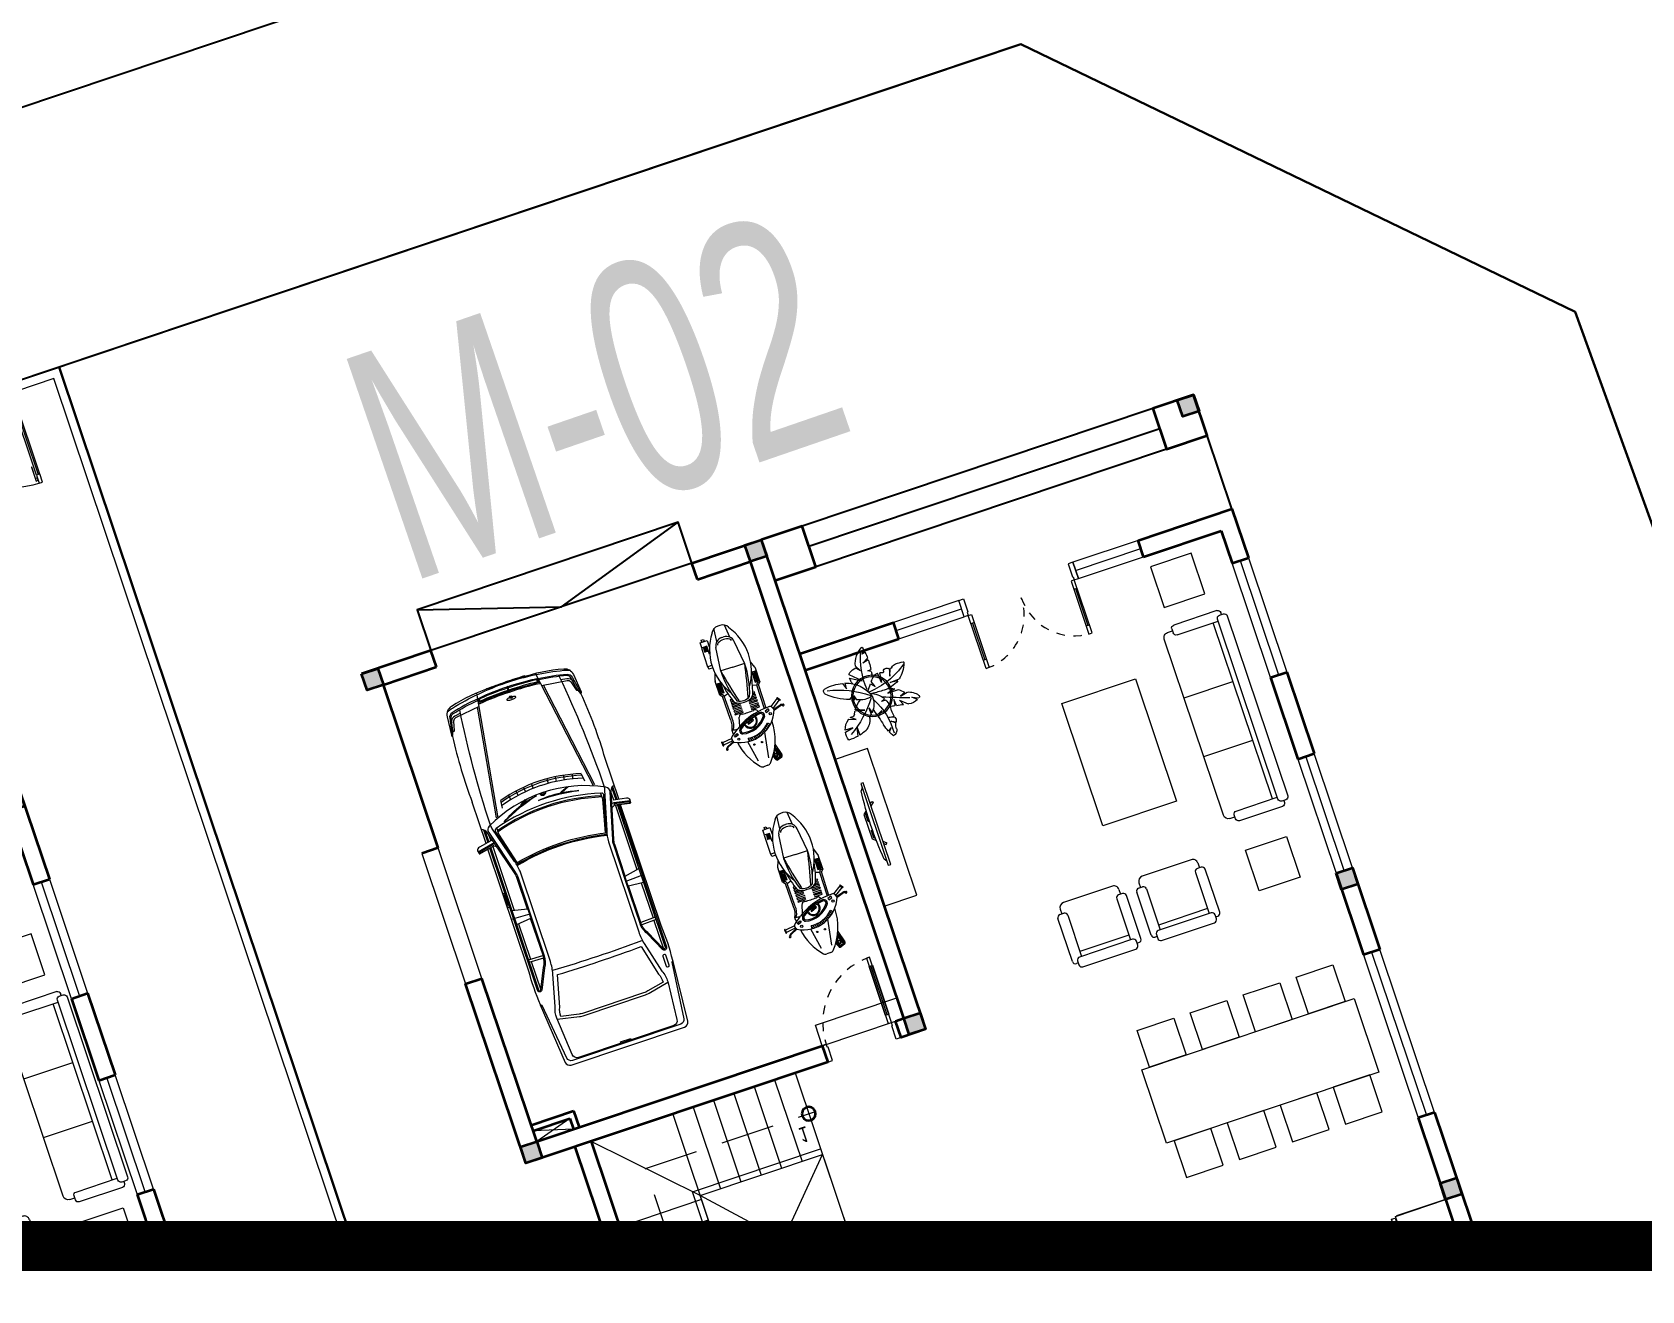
# Model space of a CAD drawing. Header units: metres. Extents: x 568006 to 1139366, y 2064802 to 4131555.
# Drawn here: x 569726.3 to 569745.01, y 2064986.29 to 2065000.91 of the extents above; entities that cross this region are included whole.
import ezdxf
from ezdxf.enums import TextEntityAlignment as Align
from ezdxf.xclip import XClip

# ---------------------------------------------------------------- set-up
doc = ezdxf.new("R2010")
doc.units = ezdxf.units.M
doc.header["$XCLIPFRAME"] = 0
for name, pattern in [('$AUDIT_BAD_LTYPE2', [0]), ('ACAD_ISO10W100', [18.5, 12, -3, 0.5, -3]), ('CENTER', [2, 1.25, -0.25, 0.25, -0.25]), ('DASHED', [0.75, 0.5, -0.25]), ('HIDDEN', [0.375, 0.25, -0.125]), ('HIDDEN2', [0.1875, 0.125, -0.0625]), ('Xref-VCMT-BT3 - tuong bao$0$HIDDEN', [0.375, 0.25, -0.125])]:
    doc.linetypes.add(name, pattern=pattern)
doc.layers.get('0').update_dxf_attribs({"linetype": 'CONTINUOUS'})
for name, color, linetype, lineweight in [('-CONCRETE', 1, 'CONTINUOUS', 35), ('-DOOR', 137, 'CONTINUOUS', 9), ('-FURNITURE', 46, 'CONTINUOUS', 9), ('-HIDE', 3, 'HIDDEN', 13), ('-KH', 143, 'CONTINUOUS', 13), ('-LINE1', 7, 'CONTINUOUS', 18), ('-TEXT', 7, 'CONTINUOUS', 15), ('-WALL', 4, 'CONTINUOUS', 35), ('A-Cay', 75, 'CONTINUOUS', 5), ('A-KY HIEU', 34, 'CONTINUOUS', 20), ('Bighome_khuat', 251, 'DASHED', 5), ('boDnv', 54, 'CONTINUOUS', 25), ('E- RANH GIOI', 1, 'CENTER', 13), ('hung-demlonha', 7, 'CONTINUOUS', 15)]:
    doc.layers.add(name, color=color, linetype=linetype, lineweight=lineweight)
for name, color, linetype in [('datOBt', 42, 'CONTINUOUS'), ('datOXh', 42, 'CONTINUOUS'), ('ghi_chu', 7, 'CONTINUOUS'), ('LogDg', 7, 'CONTINUOUS'), ('loKBT', 42, 'CONTINUOUS'), ('SOLO', 7, 'CONTINUOUS'), ('TimDg', 222, 'CONTINUOUS'), ('ViaHeS', 32, 'CONTINUOUS')]:
    doc.layers.add(name, color=color, linetype=linetype)
doc.styles.add('1', font='arial.ttf')
doc.styles.add('kieuchuDim', font='arial.ttf', dxfattribs={"width": 0.75})
doc.styles.add('QH1', font='arialbd.ttf', dxfattribs={"width": 0.8})
doc.styles.add('rms', font='romans.shx', dxfattribs={"width": 0.7, "bigfont": 'vns.shx'})
doc.linetypes.add('ADL', pattern='A,0.125,-0.15,["++",rms,S=0.5,R=0,X=0,Y=-0.2245],-1.35,1.125', length=2.75)

# ---------------------------------------------------------------- blocks, each defined once
blk = doc.blocks.new('A$C6CE07C06')
for p, q in [((1355, 1774), (989, 1774)), ((1356, 1801), (1350, 1615)), ((1387, 1801), (1382, 1615)), ((1842, 1774), (1387, 1774)), ((1857, 1615), (1840, 1801)), ((1925, 1839), (1915, 1601)), ((1980, 1615), (2018, 1801)), ((2839, 1774), (2013, 1774)), ((2811, 1945), (2844, 1766)), ((2816, 1953), (2822, 1954)), ((2828, 1949), (2860, 1769)), ((2900, 1839), (3433, 1839)), ((3068, 1815), (2905, 1815)), ((3055, 1801), (2907, 1801)), ((2996, 1774), (2912, 1774)), ((2856, 1761), (2853, 1760)), ((3245, 1511), (3341, 1500)), ((3370, 1393), (3312, 1380)), ((3391, 1290), (3332, 1281)), ((3406, 1186), (3347, 1180)), ((3414, 1081), (3355, 1079)), ((3414, 884), (3355, 886)), ((3391, 675), (3332, 685)), ((3406, 779), (3347, 785)), ((3341, 465), (3245, 454)), ((3370, 572), (3312, 585)), ((1356, 164), (1350, 350)), ((1387, 164), (1382, 351)), ((1857, 351), (1840, 164)), ((1925, 127), (1915, 364)), ((1980, 351), (2018, 164)), ((2811, 20), (2844, 199)), ((1355, 191), (989, 191)), ((1842, 191), (1387, 191)), ((2839, 191), (2013, 191)), ((2816, 12), (2822, 11)), ((2828, 16), (2860, 196)), ((2901, 127), (3422, 127)), ((3068, 150), (2905, 150)), ((3055, 164), (2907, 164)), ((2996, 191), (2912, 191))]:
    blk.add_line(p, q)
for points in [[(48, 285), (48, 1680, -0.373826), (99, 1739), (803, 1820), (820, 1839), (54, 1773, 0.383818), (0, 1713), (0, 252, 0.383818), (54, 192), (820, 126), (803, 145), (99, 226, -0.373826)], [(2557, 404), (3001, 284, 0.388671), (3036, 301, 0.143383), (3036, 1665, 0.390953), (3001, 1682), (2557, 1559, -0.106047)], [(4564, 983, 0.027521), (4546, 1368, -0.543027), (4554, 1373), (4603, 1360, -0.308444), (4617, 1345, -0.028524), (4637, 983, -0.028524), (4617, 620, -0.308444), (4603, 605), (4554, 592, -0.543027), (4546, 597, 0.027521)], [(4501, 981, 0.027754), (4500, 1005, 0.037978), (4497, 1021, 0.078467), (4490, 1036, 0.253942), (4486, 1038, 0.253942), (4481, 1036, 0.078467), (4475, 1021, 0.037978), (4472, 1005, 0.027754), (4470, 981, 0.027754), (4472, 958, 0.037978), (4475, 941, 0.078467), (4481, 927, 0.253942), (4486, 924, 0.253942), (4490, 927, 0.078467), (4497, 941, 0.037978), (4500, 958, 0.027754)], [(906, 228), (776, 228, 0.414214), (764, 215), (764, 203, 0.414214), (776, 190), (906, 190, 0.414214), (919, 203), (919, 215, 0.414214)]]:
    blk.add_lwpolyline(points, format="xyb", close=True)
for points in [[(817, 1835, -0.039974), (1255, 1839), (2827, 1839)], [(2832, 150), (1846, 150), (999, 150, -0.758852), (984, 205), (1232, 321, -0.14996), (1372, 364), (1915, 364), (2389, 364, -0.077307), (2455, 354), (3016, 199, 0.360394), (3088, 230, 0.242572), (3089, 1735, 0.360655), (3017, 1766), (2455, 1611, -0.077307), (2389, 1601), (1915, 1601), (1372, 1601, -0.137614), (1232, 1645), (984, 1761, -0.758852), (999, 1815), (1846, 1815), (2832, 1815)], [(2834, 1801), (999, 1801, 0.768317), (992, 1772), (1240, 1655, 0.14228), (1371, 1613), (1857, 1615), (1865, 1608), (1971, 1608), (1980, 1615), (2389, 1615, 0.077278), (2451, 1624), (3023, 1782, 0.231129), (3080, 1839)], [(2912, 1774), (2884, 1931, 0.322829), (2849, 1965), (2812, 1959, 0.422531), (2806, 1952), (2842, 1758), (2825, 1723)], [(4578, 1777, -0.06824), (4603, 1702, -0.051611), (4688, 983), (4688, 1178, 0.069896), (4626, 1707, 0.32103), (4523, 1797), (4292, 1820, 0.311578), (4273, 1810, 0.311578)], [(4609, 1370, 0.043765), (4549, 1724, 0.303464), (4496, 1773), (4373, 1795, 0.018633), (4273, 1810, 0.083909), (4370, 1778), (4493, 1756, -0.304556), (4533, 1720, -0.038587), (4593, 1374)], [(4517, 1385), (4476, 1703, 0.304567), (4446, 1739), (4333, 1770, -0.23887), (4324, 1778), (4320, 1790)], [(4553, 340, -0.027873), (3110, 247, -0.059366), (3058, 256), (2582, 386, 0.079464), (2446, 413), (1281, 413, 0.06068), (1127, 394), (736, 296, -0.120949), (592, 270), (116, 311, -0.39497), (59, 371), (59, 1600, -0.404135), (117, 1660), (602, 1699, -0.112937), (736, 1673), (1127, 1571, 0.06068), (1281, 1553), (2446, 1553, 0.070217), (2582, 1578), (3058, 1711, -0.044809), (3109, 1718, -0.02806), (4553, 1625)], [(585, 1698), (531, 1430, 0.050349), (524, 1369), (524, 593, 0.051729), (531, 530), (585, 271)], [(713, 346, -0.11132), (605, 325), (561, 536, -0.051729), (555, 593), (555, 1369, -0.050349), (560, 1424), (605, 1644, -0.111864), (714, 1623), (1102, 1522, 0.016174), (1102, 443), (713, 347)], [(4512, 1628), (4500, 1706, 0.304567), (4453, 1762), (4438, 1766)], [(1170, 1557, 0.017383), (1170, 408, -9.34877)], [(2526, 1563, -0.107872), (2527, 402, 0.970081)], [(2537, 1565, -0.107895), (2538, 400, -0.109161)], [(3212, 1273, -0.045041), (3259, 1070, 0.050749), (3081, 1543, -0.062222), (3208, 1285), (3219, 1281), (3256, 1209)], [(3104, 1495, -0.052375), (3205, 1275), (3214, 1272), (3259, 1184)], [(4578, 988, 0.025968), (4561, 1353, -0.502127), (4565, 1357), (4613, 1347)], [(4689, 1226), (4695, 1226, -0.001921), (4700, 983)], [(3197, 762, -0.045041), (3153, 558, 0.050749), (3195, 1062, -0.062222), (3198, 775), (3207, 766), (3242, 679)], [(3239, 660), (3198, 760), (3191, 767, 0.052375), (3195, 1009)], [(4578, 188, 0.06824), (4603, 263, 0.051611), (4688, 983), (4688, 788, -0.069896), (4626, 258, -0.32103), (4523, 168), (4292, 145, -0.311578), (4273, 155, -0.311578)], [(4613, 618), (4565, 608, -0.502127), (4561, 612, 0.02601), (4578, 977, 0.026384)], [(4689, 739), (4695, 739, 0.001921), (4700, 983)], [(4611, 595, -0.046101), (4549, 241, -0.303464), (4496, 192), (4373, 171, -0.018633), (4273, 155, -0.083909), (4370, 187), (4493, 209, 0.304556), (4533, 245, 0.038587), (4593, 591)], [(4517, 580), (4476, 262, -0.304567), (4446, 227), (4333, 195, 0.23887), (4324, 187), (4320, 175)], [(2834, 164), (999, 164, -0.768317), (992, 193), (1240, 310, -0.149181), (1371, 351), (1857, 351), (1865, 357), (1971, 357), (1980, 351), (2389, 351, -0.077278), (2451, 341), (3023, 184, -0.228236), (3080, 127)], [(2912, 191), (2884, 34, -0.322829), (2849, 0), (2812, 6, -0.422531), (2806, 14), (2842, 207), (2825, 242)], [(4512, 337), (4500, 259, -0.304567), (4453, 203), (4438, 199)], [(817, 130, 0.041495), (1267, 127), (2827, 127)]]:
    blk.add_lwpolyline(points, format="xyb")
for points in [[(2072, 1839), (2072, 1815), (2251, 1815), (2251, 1839)], [(2092, 1839), (2092, 1830), (2233, 1830), (2233, 1839)], [(2835, 1963), (2874, 1764), (2872, 1737)], [(2558, 1553), (2959, 1653), (3041, 1653)], [(3153, 1597), (4682, 1360)], [(3157, 1617), (4514, 1407)], [(49, 1051), (76, 1051), (76, 920), (49, 920)], [(3153, 368), (4682, 605)], [(2558, 412), (2959, 313), (3041, 313)], [(3157, 348), (4514, 558)], [(2835, 2), (2874, 201), (2872, 228)], [(2072, 127), (2072, 150), (2251, 150), (2251, 127)], [(2092, 127), (2092, 135), (2233, 135), (2233, 127)]]:
    blk.add_lwpolyline(points)
blk.add_lwpolyline([(4637, 988), (4570, 988), (4570, 977), (4637, 977)], close=True)
blk.add_circle((4502, 982), 17.5)
for centre, radius, start, end in [((2818, 1947), 6.67, 102.2823, 190.4042), ((2821, 1948), 6.67, 10.3268, 82.609), ((3648, -4086), 5929, 83.9529, 92.0822), ((2851, 1767), 6.67, 190.4042, 285.2365), ((2854, 1768), 6.67, 285.2365, 10.3268), ((714, 984), 2372, 343.5716, 16.3779), ((714, 983), 2387, 343.6793, 16.2892), ((1629, 983), 1731, 359.9757, 17.6213), ((1607, 983), 1789, 359.9764, 16.8703), ((1629, 983), 1789, 359.9764, 16.7982), ((1059, 1015), 3532, 359.565, 5.5133), ((1059, 1015), 3560, 359.5684, 5.381), ((4612, 1343), 4.58, 6.5805, 75.1489), ((3280, 983), 40.8, 103.7631, 256.1858), ((3280, 983), 25.6, 111.5508, 248.398), ((1629, 982), 1731, 342.3787, 0.0243), ((1607, 982), 1789, 343.1297, 0.0236), ((1629, 982), 1789, 343.2018, 0.0236), ((1059, 950), 3532, 354.4867, 0.4446), ((1059, 950), 3560, 354.619, 0.4411), ((4612, 622), 4.58, 284.8511, 353.4195), ((2851, 198), 6.67, 74.7635, 169.5958), ((2854, 197), 6.67, 349.6732, 74.7635), ((2818, 19), 6.67, 169.5958, 257.7177), ((2821, 17), 6.67, 277.391, 349.6732), ((3653, 6050), 5928, 267.7698, 276.0029)]:
    blk.add_arc(centre, radius, start, end)
blk = doc.blocks.new('*U185')
for p, q in [((-1310, 550), (-1350, 550)), ((-1330, 100), (-1330, 550)), ((-90, 550), (-50, 550)), ((-70, 100), (-70, 550)), ((-1310, 100), (-1350, 100)), ((-90, 100), (-50, 100))]:
    blk.add_line(p, q)
for points in [[(-1350, 0), (-1310, 0), (-1310, 650), (-1350, 650)], [(-50, 0), (-90, 0), (-90, 650), (-50, 650)], [(-1400, -200), (-1340, -200), (-1340, -40), (-1350, -40), (-1350, 0), (-1400, 0)], [(0, -200), (-60, -200), (-60, -40), (-50, -40), (-50, 0), (0, 0)]]:
    blk.add_lwpolyline(points, close=True)
at = {"linetype": 'HIDDEN', "ltscale": 0.1}
for centre, start, end in [((-1350, 0), 0, 90), ((-50, 0), 90, 180)]:
    blk.add_arc(centre, 650, start, end, dxfattribs=at)
blk = doc.blocks.new('A$Cf08be9d0')
at = {"layer": '-FURNITURE'}
for p, q in [((2280, 780), (120, 780)), ((840, 780), (840, 180)), ((1560, 780), (1560, 180)), ((0, 96), (0, 624)), ((36, 660), (84, 660)), ((60, 720), (60, 660)), ((120, 624), (120, 120)), ((2280, 624), (2280, 120)), ((2364, 660), (2316, 660)), ((2340, 720), (2340, 660)), ((2400, 96), (2400, 624)), ((60, 60), (36, 60)), ((60, 84), (60, 36)), ((2304, 120), (96, 120)), ((96, 0), (2304, 0)), ((2280, 180), (120, 180)), ((2340, 36), (2340, 84)), ((2340, 60), (2364, 60))]:
    blk.add_line(p, q, dxfattribs=at)
for centre, radius, start, end in [((120, 720), 60, 90, 180), ((2280, 720), 60, 0, 90), ((36, 624), 36, 90, 180), ((84, 624), 36, 0, 90), ((2316, 624), 36, 90, 180), ((2364, 624), 36, 0, 90), ((36, 96), 36, 180, 270), ((96, 84), 36, 90, 180), ((96, 36), 36, 180, 270), ((2304, 84), 36, 0, 90), ((2304, 36), 36, 270, 0), ((2364, 96), 36, 270, 0)]:
    blk.add_arc(centre, radius, start, end, dxfattribs=at)
blk = doc.blocks.new('A$Ce56c61a3')
at = {"layer": '-FURNITURE'}
for p, q in [((84, 780), (36, 780)), ((60, 780), (60, 804)), ((96, 840), (624, 840)), ((660, 804), (660, 756)), ((720, 780), (660, 780)), ((0, 744), (0, 96)), ((120, 96), (120, 744)), ((624, 720), (120, 720)), ((180, 120), (180, 720)), ((780, 120), (780, 720)), ((36, 60), (84, 60)), ((60, 60), (60, 36)), ((96, 0), (624, 0)), ((624, 120), (120, 120)), ((660, 36), (660, 84)), ((720, 60), (660, 60))]:
    blk.add_line(p, q, dxfattribs=at)
for centre, radius, start, end in [((36, 744), 36, 90, 180), ((96, 804), 36, 90, 180), ((84, 744), 36, 0, 90), ((624, 804), 36, 0, 90), ((624, 756), 36, 270, 0), ((720, 720), 60, 0, 90), ((36, 96), 36, 180, 270), ((96, 36), 36, 180, 270), ((84, 96), 36, 270, 0), ((624, 84), 36, 0, 90), ((624, 36), 36, 270, 0), ((720, 120), 60, 270, 0)]:
    blk.add_arc(centre, radius, start, end, dxfattribs=at)
blk = doc.blocks.new('A$C55AD6C8F')
at = {"ltscale": 3}
for p, q in [((-670, 624), (-670, 1000)), ((-670, 1000), (-624, 1000)), ((-624, 1000), (-624, 624)), ((0, 1000), (-615, 1000)), ((-615, 1000), (-615, 0)), ((0, 0), (0, 1000)), ((-624, 624), (-670, 624)), ((-670, 613), (-670, 18)), ((-624, 613), (-670, 613)), ((-624, 18), (-624, 613)), ((-670, 18), (-624, 18)), ((-615, 0), (0, 0))]:
    blk.add_line(p, q, dxfattribs=at)
at = {"ltscale": 3, "elevation": 0}
for points in [[(-670, 688), (-670, 657), (-710, 657), (-710, 788), (-691, 788), (-691, 688)], [(-670, 549), (-670, 580), (-710, 580), (-710, 449), (-691, 449), (-691, 549)]]:
    blk.add_lwpolyline(points, close=True, dxfattribs=at)
blk = doc.blocks.new('XR.MB.LM123$0$tvi 1')
blk.add_lwpolyline([(29, 0), (29, -1000), (0, -1000), (0, 0)], close=True)
for points in [[(29, -50), (52, -81)], [(-24, -236), (-39, -252)], [(0, -285), (-39, -252)], [(0, -256), (-24, -236)], [(70, -315), (111, -350), (111, -650), (70, -685)], [(89, -446), (89, -360), (71, -345)], [(89, -554), (89, -640), (71, -655)], [(89, -446), (73, -446)], [(89, -554), (73, -554)], [(0, -715), (-39, -748)], [(-24, -764), (-39, -748)], [(0, -744), (-24, -764)], [(29, -950), (52, -919)]]:
    blk.add_lwpolyline(points)
blk.add_arc((-4025, -500), 4099, 354.1311, 5.8689)
blk = doc.blocks.new('*U289')
at = {"color": 251}
blk.add_line((-70, 100), (-70, 700), dxfattribs=at)
for points in [[(-50, 0), (-50, 800), (-90, 800), (-90, 0)], [(-50, 100), (-90, 100), (-90, 700), (-50, 700)], [(-900, -200), (-840, -200), (-840, -40), (-850, -40), (-850, 0), (-900, 0)], [(0, -200), (-60, -200), (-60, -40), (-50, -40), (-50, 0), (0, 0)]]:
    blk.add_lwpolyline(points, close=True)
at = {"layer": 'Bighome_khuat', "linetype": 'Xref-VCMT-BT3 - tuong bao$0$HIDDEN'}
blk.add_arc((-50, 0), 800, 90, 180, dxfattribs=at)
blk = doc.blocks.new('A$C5C575821')
at = {"layer": '-CONCRETE'}
h = blk.add_hatch(color=256, dxfattribs=at)
h.dxf.hatch_style = 1
h.paths.add_polyline_path([(0, 200), (0, 0), (200, 0), (200, 200)])
blk.add_lwpolyline([(0, 0), (200, 0), (200, 200), (0, 200)], close=True, dxfattribs=at)
blk = doc.blocks.new('LUOI M2')
at = {"layer": '-WALL'}
for p in [(-200, 13100), (4500, 13100), (9800, 13100), (-200, 9400), (4500, 9400), (9800, 9400), (-200, 5600), (4500, 5600), (9800, 5600), (-200, -200), (4500, -200), (9800, -200)]:
    blk.add_blockref('A$C5C575821', p, dxfattribs=at)
blk = doc.blocks.new('A$C8aa8c7e6')
at = {"layer": '-FURNITURE'}
for points in [[(542, 1350), (92, 1350), (92, 1800), (542, 1800), (542, 1350)], [(1192, 1350), (742, 1350), (742, 1800), (1192, 1800), (1192, 1350)], [(1842, 1350), (1392, 1350), (1392, 1800), (1842, 1800), (1842, 1350)], [(2492, 1350), (2042, 1350), (2042, 1800), (2492, 1800), (2492, 1350)], [(2600, 1350), (0, 1350), (0, 450), (2600, 450), (2600, 1350)], [(542, 450), (92, 450), (92, 0), (542, 0), (542, 450)], [(1192, 450), (742, 450), (742, 0), (1192, 0), (1192, 450)], [(1842, 450), (1392, 450), (1392, 0), (1842, 0), (1842, 450)], [(2492, 450), (2042, 450), (2042, 0), (2492, 0), (2492, 450)]]:
    blk.add_lwpolyline(points, dxfattribs=at)
blk = doc.blocks.new('mb-cay16')
for p, q in [((131, 565), (69, 607)), ((79, 629), (131, 565)), ((-612, 395), (-475, 368)), ((-475, 368), (-605, 366)), ((-433, 528), (-402, 389)), ((-402, 389), (-403, 519)), ((76, 249), (-23, 300)), ((-12, 331), (76, 249)), ((247, 422), (149, 395)), ((149, 395), (242, 402)), ((231, 524), (166, 464)), ((166, 464), (244, 504)), ((409, 179), (522, 284)), ((448, 268), (409, 179)), ((-490, 209), (-374, 255)), ((-374, 255), (-461, 192)), ((-346, 111), (-191, 154)), ((-191, 154), (-338, 93)), ((-113, 139), (-112, 254)), ((-113, 139), (-91, 231)), ((195, 106), (117, 106)), ((117, 106), (180, 78)), ((260, 6), (450, 8)), ((395, -26), (260, 6)), ((323, 141), (303, 240)), ((334, 245), (323, 141)), ((532, 87), (448, 120)), ((448, 120), (574, 92)), ((693, 264), (615, 197)), ((615, 197), (723, 244)), ((-312, -137), (-374, -96)), ((-312, -77), (-291, -67)), ((-312, -142), (-312, -77)), ((-291, -67), (-286, -129)), ((-286, -129), (-267, -55)), ((36, -233), (100, -165)), ((100, -165), (61, -263)), ((218, -196), (205, -361)), ((237, -357), (218, -196)), ((485, -134), (354, -151)), ((354, -151), (513, -157)), ((410, -375), (385, -251)), ((385, -251), (430, -368)), ((-400, -385), (-364, -279)), ((-364, -279), (-356, -378)), ((-262, -431), (-77, -321)), ((-77, -321), (-253, -484)), ((-111, -563), (-53, -498)), ((-53, -498), (-105, -588)), ((115, -424), (62, -449)), ((62, -449), (119, -456)), ((128, -621), (24, -595)), ((24, -595), (128, -650)), ((120, -758), (65, -741)), ((65, -741), (116, -789))]:
    blk.add_line(p, q)
for centre, radius, start, end in [((-329, 448), 288, 161.2206, 190.4639), ((-592, -284), 825, 78.825, 90.6697), ((-979, 594), 1130, 330.6725, 3.641), ((672, 341), 659, 156.2013, 167.6168), ((672, 341), 659, 146.019, 154.0763), ((103, 601), 111, 7.5431, 78.0474), ((371, 601), 160, 174.7063, 208.789), ((-329, 448), 288, 196.4071, 234.1871), ((-1567, -1154), 1923, 36.7035, 57.4695), ((-592, -284), 825, 67.6949, 76.7945), ((-446, 225), 304, 15.845, 56.6107), ((-65, 333), 91.7, 195.845, 230.5606), ((1597, -159), 1682, 164.075, 168.4284), ((1597, -159), 1682, 162.73, 163.0792), ((-1650, 851), 1718, 342.73, 347.6168), ((-120, 252), 347, 335.1428, 8.1671), ((932, 225), 712, 165.6239, 173.8497), ((129, 455), 123, 344.0084, 22.936), ((932, 225), 712, 164.0084, 164.1101), ((-317, 3808), 3622, 280.3581, 282.1977), ((-317, 3808), 3622, 283.398, 283.5483), ((583, 70), 223, 60.4468, 103.5483), ((-428, 307), 116, 233.2325, 237.5887), ((-428, 307), 116, 255.929, 267.091), ((-423, 137), 55.6, 24.2055, 101.4054), ((21, 337), 432, 204.2055, 211.5513), ((21, 337), 432, 213.4357, 237.8387), ((-339, 0), 339, 47.9514, 50.5606), ((-339, 0), 339, 354.6008, 42.9255), ((-120, 252), 347, 286.6838, 329.891), ((2154, -4834), 5268, 107.3413, 112.3058), ((-317, 3808), 3622, 278.6352, 279.8665), ((222, 322), 389, 305.9962, 321.846), ((501, 377), 294, 284.4707, 323.1477), ((710, 220), 32.6, 323.1477, 55.438), ((-116, -923), 867, 107.2231, 135.0207), ((-1002, 1224), 1607, 281.5143, 307.8151), ((-514, 139), 540, 287.0409, 341.5638), ((-107, -353), 338, 71.7274, 118.1939), ((1131, -297), 1182, 173.2497, 205.5927), ((808, 380), 986, 210.5659, 218.4214), ((-127, -1432), 1327, 53.4555, 85.594), ((376, -5410), 5352, 91.6804, 93.9771), ((808, 380), 986, 220.6948, 225.7556), ((233, -520), 459, 57.0713, 91.6804), ((222, 322), 389, 277.7731, 296.4251), ((233, -520), 459, 17.5149, 52.2403), ((-695, -345), 48.9, 135.0207, 258.407), ((-570, 293), 699, 259.5557, 284.077), ((-28, -420), 234, 157.0771, 182.7473), ((-197, -468), 57.9, 196.0589, 237.7317), ((-28, -420), 234, 195.99, 196.0589), ((-51, -236), 332, 237.7317, 259.8031), ((205, -352), 101, 159.0815, 190.5201), ((-1182, -610), 1311, 8.17, 10.5201), ((-1182, -610), 1311, 1.7556, 6.7346), ((205, -239), 122, 225.7556, 269.9757), ((205, -239), 122, 285.2069, 289.7369), ((544, -1184), 882, 107.1013, 109.7369), ((290, -359), 18.4, 357.8128, 107.1013), ((341, -361), 32.2, 177.8128, 248.0461), ((357, -321), 74.9, 248.0461, 310.8614), ((432, -409), 40.5, 122.9882, 130.8614), ((432, -409), 40.5, 45.3238, 92.9093), ((541, -299), 114, 225.3238, 268.3174), ((560, 349), 762, 268.3174, 278.1257), ((666, -393), 12.2, 278.1257, 73.0687), ((272, -512), 385, 191.4146, 242.8877), ((-875, -604), 1004, 345.5239, 349.5865), ((-875, -604), 1004, 351.2018, 357.3602), ((-875, -604), 1004, 358.99, 1.9297)]:
    blk.add_arc(centre, radius, start, end)
blk = doc.blocks.new('A$C1D9F77BD')
h = blk.add_hatch()
h.set_pattern_fill('ANSI31', color=256, scale=100, angle=405, style=0)
h.set_pattern_definition([(90, (2076.775, -139234.453), (-12.5, 1e-15), [])])
h.paths.add_polyline_path([(-219, -260), (-219, -302), (-97, -302), (-97, -260)])
h.paths.add_polyline_path([(-97, 123), (-97, 166), (-219, 166), (-219, 123)])
h = blk.add_hatch()
h.set_pattern_fill('ANSI31', color=256, scale=170, angle=335, style=0)
h.set_pattern_definition([(20, (-186.436, -139188.296), (-7.267928, 19.9684682), [])])
h.paths.add_polyline_path([(494, -160), (533, -162, 0.210627), (424, 135), (397, 109, -0.250766)])
h = blk.add_hatch()
h.set_pattern_fill('BOX', color=256, scale=60, angle=290, style=0)
h.set_pattern_definition([(20, (2080.745, -138865.224), (-20.521209, 56.381557), []), (20, (2085.875, -138879.32), (-20.521209, 56.381557), []), (290, (2080.745, -138865.224), (56.381557, 20.521209), [-15, 15]), (290, (2094.84, -138860.093), (56.381557, 20.521209), [-15, 15]), (290, (2108.936, -138854.963), (56.381557, 20.521209), [15, -15]), (290, (2123.03, -138849.83), (56.381557, 20.521209), [15, -15]), (20, (2091.006, -138893.414), (-20.521209, 56.381557), [15, -15]), (20, (2096.136, -138907.51), (-20.521209, 56.381557), [15, -15])])
h.paths.add_polyline_path([(830, 67, 0.414214), (842, 93), (833, 116), (825, 139, 0.414214), (799, 151), (658, 113, -0.052547), (783, 45)])
for p, q in [((157, 313), (186, 333)), ((163, 305), (192, 325)), ((231, 209), (165, 307)), ((257, 224), (190, 323)), ((243, 329), (247, 350)), ((275, 231), (243, 220)), ((268, 231), (244, 315)), ((253, 329), (255, 338)), ((278, 234), (254, 315)), ((-687, 10), (-840, -5)), ((-346, 78), (-624, 44)), ((-346, -68), (-344, 78)), ((-263, 176), (-340, 149)), ((-87, 178), (-253, 178)), ((-87, 178), (-59, 152)), ((-87, 162), (-87, 178)), ((-59, 132), (-72, 83)), ((228, 148), (-59, 152)), ((230, 128), (-59, 132)), ((226, 181), (233, 80)), ((237, 47), (228, 44)), ((279, 102), (286, 105)), ((289, -4), (286, 5)), ((286, 2), (289, -7)), ((397, 109), (424, 135)), ((786, -5), (488, 47)), ((658, 113), (799, 151)), ((783, 45), (830, 67)), ((825, 139), (842, 93)), ((833, 116), (842, 92)), ((-854, -55), (-854, -81)), ((-687, -147), (-840, -132)), ((-712, -55), (-712, -68)), ((-712, -81), (-712, -68)), ((-346, -214), (-624, -180)), ((-346, -68), (-348, -214)), ((330, -208), (228, -181)), ((339, -142), (342, -151)), ((494, -160), (533, -162)), ((786, -132), (532, -176)), ((866, -43), (866, -93)), ((-263, -312), (-340, -285)), ((-87, -314), (-253, -314)), ((-67, -299), (-87, -314)), ((-87, -299), (-87, -314)), ((-59, -269), (-72, -219)), ((214, -264), (-59, -269)), ((222, -284), (-59, -289)), ((347, -293), (349, -309)), ((413, -325), (352, -241)), ((401, -228), (409, -226)), ((436, -343), (449, -460)), ((484, -331), (452, -343)), ((465, -337), (479, -457)), ((474, -335), (510, -415)), ((484, -331), (518, -409)), ((447, -460), (481, -456)), ((448, -470), (482, -466)), ((518, -426), (535, -440)), ((526, -420), (533, -426))]:
    blk.add_line(p, q)
for points in [[(-219, 166), (-219, 123), (-97, 123), (-97, 166)], [(243, 167), (258, 126), (277, 133), (262, 174)], [(301, -38), (327, -108), (340, -103), (314, -33)], [(-736, -288), (-736, -314), (-760, -314), (-760, -288)], [(-662, -284), (-662, -291), (-615, -291), (-615, -284)], [(-662, -298), (-662, -305), (-615, -305), (-615, -298)], [(-662, -312), (-662, -320), (-615, -320), (-615, -312)], [(-219, -302), (-219, -260), (-97, -260), (-97, -302)], [(417, -303), (402, -263), (421, -256), (436, -296)]]:
    blk.add_lwpolyline(points, close=True)
at = {"linetype": 'HIDDEN2', "ltscale": 200}
for points in [[(21, 54), (21, 80), (6, 80), (6, 59)], [(53, 36), (53, 80), (38, 80), (38, 48)], [(70, -143), (70, -217), (85, -217), (85, 80), (70, 80), (70, 7)], [(38, -184), (38, -217), (53, -217), (53, -172)], [(6, -196), (6, -217), (21, -217), (21, -190)]]:
    blk.add_lwpolyline(points, dxfattribs=at)
for points in [[(103, 80), (103, -217), (118, -217), (118, 80)], [(141, 80), (141, -217), (157, -217), (157, 80)], [(175, 80), (175, -217), (190, -217), (190, 80)]]:
    blk.add_lwpolyline(points, close=True, dxfattribs=at)
for points in [[(-673, -338), (-736, -338), (-736, -252), (-655, -252)], [(-575, -277), (-673, -277), (-673, -343), (-443, -343), (-443, -290)], [(-410, -288), (-410, -338), (-443, -338)]]:
    blk.add_lwpolyline(points)
for centre, radius in [((306, 173), 12.8), ((588, -21), 7.7), ((588, -116), 7.7), ((470, -267), 12.8)]:
    blk.add_circle(centre, radius)
for centre, radius, start, end in [((160, 309), 5, 124.1044, 304.1044), ((189, 329), 5, 304.1044, 124.1044), ((254, 191), 30, 110.3225, 200.3225), ((273, 323), 30, 169.0525, 196.2532), ((257, 348), 10, 259.1414, 172.2448), ((283, 324), 30, 169.0525, 196.2532), ((141, -138), 393, 330.5976, 70.0474), ((-754, -55), 100, 117.4832, 180), ((-427, -480), 634, 55.5021, 126.0244), ((-612, -55), 100, 96.9386, 180), ((-544, -68), 141, 150.1191, 209.8708), ((-640, -13), 30, 97.8829, 150.1191), ((-344, -1040), 1118, 69.8271, 90.0821), ((-1499, -5836), 6026, 75.1425, 78.9494), ((-253, 148), 30, 90, 109.5456), ((-369, -1036), 1157, 69.0112, 80.8998), ((-57, 162), 30, 180, 265.1424), ((-92, -68), 154, 329.829, 30.171), ((-4, -12), 50, 0, 25.0581), ((-71, -55), 153, 355.1878, 40.6702), ((235, 15), 30, 104.7219, 204.7762), ((-4326, -68), 4535, 359.103, 0.897), ((216, 158), 30, 265.1424, 274.0002), ((916, 150), 686, 185.8827, 214.7623), ((303, 58), 50, 110.3225, 185.9041), ((808, 110), 557, 185.9041, 214.741), ((303, 58), 35, 110.3225, 185.9041), ((808, 110), 542, 185.9041, 214.741), ((296, 55), 50, 71.5538, 110.3225), ((296, 55), 35, 71.5538, 110.3225), ((314, -74), 81.8, 290.3225, 110.3225), ((148, -134), 273, 345.336, 55.3091), ((148, -134), 288, 345.336, 55.3091), ((399, -513), 678, 48.0397, 90.6167), ((194, -117), 303, 351.845, 48.155), ((806, 132), 20, 20, 110), ((823, 86), 20, 290, 20), ((-754, -81), 100, 180, 242.5168), ((-427, 343), 634, 233.9756, 304.5871), ((-612, -81), 100, 180, 263.0614), ((-640, -124), 30, 209.8708, 262.182), ((-1307, 4922), 5225, 280.57, 285.0028), ((-349, 930), 1145, 270.1592, 289.9315), ((-369, 899), 1157, 279.1002, 290.9888), ((-4, -125), 50, 334.9419, 0), ((-71, -81), 153, 319.3298, 4.8122), ((235, -152), 30, 155.2238, 255.2781), ((314, -74), 71.8, 290.3225, 110.3225), ((399, 376), 678, 278.7378, 311.9603), ((816, -43), 50, 0, 43.6257), ((816, -93), 50, 316.9817, 0), ((-253, -284), 30, 250.4544, 270), ((-57, -299), 30, 94.8576, 180), ((-57, -299), 10, 94.8576, 180), ((216, -294), 30, 85.9998, 94.8576), ((246, -452), 189, 57.9343, 98.2692), ((242, -515), 232, 62.5839, 94.9315), ((63, -206), 297, 342.9493, 351.9218), ((613, -5068), 4766, 92.5649, 93.1782), ((391, -179), 50, 214.741, 290.3225), ((391, -179), 35, 214.741, 290.3225), ((382, -185), 35, 290.3225, 329.0913), ((384, -182), 50, 290.3225, 329.0913), ((441, -315), 30, 200.3225, 290.3225), ((447, -465), 5, 96.5406, 276.5406), ((482, -461), 5, 276.5406, 96.5406), ((537, -403), 30, 203.7468, 230.9475), ((545, -397), 30, 203.7468, 230.9475), ((541, -432), 10, 227.7552, 140.8586)]:
    blk.add_arc(centre, radius, start, end)
blk = doc.blocks.new('A$C262303A0')
at = {"layer": '-DOOR'}
for points in [[(39.133, 36.443), (39.333, 36.443), (39.333, 34.443), (39.133, 34.443)], [(39.333, 32.043), (39.133, 32.043), (39.133, 33.443), (39.333, 33.443)], [(29.333, 29.843), (29.133, 29.843), (29.133, 31.443), (29.333, 31.443)], [(39.333, 31.043), (39.133, 31.043), (39.133, 29.643), (39.333, 29.643)], [(35.983, 29.043), (35.183, 29.043), (35.183, 29.243), (35.983, 29.243)], [(37.383, 29.243), (38.183, 29.243), (38.183, 29.043), (37.383, 29.043)]]:
    blk.add_lwpolyline(points, close=True, dxfattribs=at)
for points in [[(39.233, 34.443), (39.233, 36.443)], [(32.833, 33.443), (33.733, 33.443)], [(32.833, 33.443), (32.833, 33.193), (33.833, 33.193)], [(39.233, 33.443), (39.233, 32.043)], [(39.233, 29.643), (39.233, 31.043)], [(35.183, 29.143), (35.983, 29.143)], [(37.383, 29.143), (38.183, 29.143)]]:
    blk.add_lwpolyline(points, dxfattribs=at)
at = {"layer": '-FURNITURE'}
for points in [[(39.133, 37.443), (38.533, 37.443)], [(29.783, 33.313), (29.333, 33.443)], [(29.783, 33.443), (29.333, 33.313)]]:
    blk.add_lwpolyline(points, dxfattribs=at)
for points in [[(38.721, 32.854), (38.721, 33.354), (38.221, 33.354), (38.221, 32.854)], [(34.433, 30.336), (34.033, 30.336), (34.033, 32.136), (34.433, 32.136)], [(37.64, 30.558), (37.64, 32.058), (36.74, 32.058), (36.74, 30.558)], [(38.721, 29.879), (38.721, 29.379), (38.221, 29.379), (38.221, 29.879)]]:
    blk.add_lwpolyline(points, close=True, dxfattribs=at)
at = {"layer": '-HIDE', "ltscale": 10}
for points in [[(32.433, 36.243), (30.933, 34.643)], [(30.933, 36.243), (32.433, 34.643)]]:
    blk.add_lwpolyline(points, dxfattribs=at)
at = {"layer": '-KH', "linetype": 'HIDDEN2', "ltscale": 5}
blk.add_lwpolyline([(30.433, 35.693), (30.433, 34.143), (32.514, 34.143)], dxfattribs=at)
at = {"layer": '-LINE1'}
for p, q in [((30.933, 33.643), (30.933, 36.243)), ((30.933, 36.243), (30.933, 34.643)), ((32.433, 33.643), (32.433, 36.243)), ((32.433, 34.643), (32.433, 36.243)), ((30.863, 35.746), (30.863, 34.573)), ((30.933, 34.643), (32.433, 34.643)), ((31.183, 33.643), (31.183, 34.643)), ((31.433, 33.643), (31.433, 34.643)), ((31.683, 33.643), (31.683, 34.643)), ((31.933, 33.643), (31.933, 34.643)), ((32.183, 33.643), (32.183, 34.643)), ((30.863, 34.573), (32.433, 34.573))]:
    blk.add_line(p, q, dxfattribs=at)
for points in [[(30.933, 35.193), (29.933, 35.193)], [(30.933, 34.943), (29.933, 34.943)], [(30.933, 34.693), (29.933, 34.693)], [(30.933, 34.643), (29.933, 33.643)]]:
    blk.add_lwpolyline(points, dxfattribs=at)
at = {"layer": '-WALL'}
for p, q in [((39.333, 36.443), (39.333, 41.143)), ((39.133, 36.443), (39.133, 40.943)), ((29.733, 33.643), (29.733, 37.243)), ((39.333, 36.443), (39.133, 36.443)), ((29.933, 33.643), (29.933, 36.243)), ((39.133, 33.443), (39.133, 34.443)), ((39.333, 34.443), (39.133, 34.443)), ((39.333, 33.443), (39.333, 34.443)), ((32.833, 33.443), (32.833, 33.643)), ((29.333, 33.443), (32.833, 33.443)), ((29.333, 33.313), (29.783, 33.313)), ((29.783, 33.313), (29.783, 33.443)), ((29.853, 33.243), (29.853, 33.443)), ((29.333, 33.243), (29.853, 33.243)), ((39.133, 31.043), (39.133, 32.043)), ((39.333, 31.043), (39.333, 32.043)), ((29.333, 29.843), (29.333, 27.843)), ((39.133, 29.243), (39.133, 29.643)), ((39.333, 29.043), (39.333, 29.643)), ((34.033, 29.243), (35.183, 29.243)), ((35.183, 29.243), (35.183, 29.043)), ((38.183, 29.243), (39.133, 29.243)), ((38.183, 29.243), (38.183, 29.043)), ((34.033, 29.043), (35.183, 29.043)), ((38.183, 29.043), (39.333, 29.043)), ((29.333, 27.843), (29.983, 27.843)), ((29.983, 27.843), (29.983, 27.643)), ((33.183, 27.843), (33.833, 27.843)), ((29.983, 27.643), (29.133, 27.643))]:
    blk.add_line(p, q, dxfattribs=at)
for points in [[(32.833, 33.643), (29.133, 33.643), (29.133, 31.443), (29.333, 31.443)], [(33.183, 27.843), (33.183, 27.643), (34.033, 27.643), (34.033, 33.643), (33.733, 33.643), (33.733, 33.443)], [(29.333, 33.443), (29.333, 31.443)], [(33.733, 33.443), (33.833, 33.443), (33.833, 27.843)], [(39.133, 33.443), (39.333, 33.443)], [(39.133, 32.043), (39.333, 32.043)], [(39.133, 31.043), (39.333, 31.043)], [(29.333, 29.843), (29.133, 29.843)], [(39.133, 29.643), (39.333, 29.643)]]:
    blk.add_lwpolyline(points, dxfattribs=at)
for points in [[(34.533, 27.643), (34.033, 27.643), (34.033, 28.143), (34.533, 28.143)], [(39.333, 27.643), (38.833, 27.643), (38.833, 28.143), (39.333, 28.143)]]:
    blk.add_lwpolyline(points, close=True, dxfattribs=at)
blk.add_circle((32.433, 34.143), 0.0805, dxfattribs=at)
at = {"layer": 'A-Cay'}
for radius in [0.24, 0.223]:
    blk.add_circle((34.676, 29.773), radius, dxfattribs=at)
at = {"layer": 'SOLO'}
for p, q in [((34.033, 28.143), (34.033, 29.043)), ((39.333, 29.043), (39.333, 28.143)), ((38.833, 28.143), (34.533, 28.143)), ((38.833, 27.893), (34.533, 27.893)), ((38.833, 27.643), (34.533, 27.643))]:
    blk.add_line(p, q, dxfattribs=at)
for points in [[(33.183, 27.643), (33.183, 27.143), (29.983, 27.143), (29.983, 27.643)], [(33.183, 27.643), (29.983, 27.643)], [(29.983, 27.143), (31.583, 27.643), (33.183, 27.143)]]:
    blk.add_lwpolyline(points, dxfattribs=at)
at = {"layer": '-CONCRETE', "xscale": 0.001, "yscale": 0.001, "zscale": 0.001}
blk.add_blockref('LUOI M2', (29.333, 27.843), dxfattribs=at)
at = {"layer": '-DOOR', "xscale": -0.001, "yscale": 0.001, "zscale": 0.001, "rotation": 180}
blk.add_blockref('*U289', (33.733, 33.443), dxfattribs=at)
at = {"layer": '-DOOR', "xscale": -0.001, "yscale": 0.001, "zscale": 0.001}
blk.add_blockref('*U185', (35.983, 29.243), dxfattribs=at)
at = {"layer": '-FURNITURE', "xscale": 0.001, "yscale": 0.001, "zscale": 0.001}
for name, p in [('A$C55AD6C8F', (39.133, 37.443)), ('A$C8aa8c7e6', (36.267, 34.441))]:
    blk.add_blockref(name, p, dxfattribs=at)
at = {"layer": '-FURNITURE'}
for name, p, xscale, yscale, zscale, rotation in [('A$Ce56c61a3', (36.741, 33.538), -0.001, 0.001, 0.001, 90), ('A$Ce56c61a3', (37.706, 33.538), -0.001, 0.001, 0.001, 90), ('A$C6CE07C06', (31.624, 32.728), -0.0009499999999970897, 0.0009499999999970897, 0.0009499999999970897, 90), ('A$C1D9F77BD', (33.315, 31.583), -0.001, 0.001, 0.001, 270), ('A$Cf08be9d0', (38.886, 30.108), 0.001, 0.001, 0.001, 90.00000000000001), ('A$C1D9F77BD', (33.315, 29.287), -0.001, 0.001, 0.001, 270)]:
    blk.add_blockref(name, p, dxfattribs=dict(at, xscale=xscale, yscale=yscale, zscale=zscale, rotation=rotation))
at = {"layer": '-FURNITURE', "extrusion": (0, 0, -1), "xscale": -0.001, "yscale": 0.001, "zscale": 0.001, "rotation": 180.0036897224084}
blk.add_blockref('XR.MB.LM123$0$tvi 1', (-34.258, 30.698), dxfattribs=at)
at = {"layer": 'A-Cay', "xscale": 0.0007, "yscale": 0.0007, "zscale": 0.0007}
blk.add_blockref('mb-cay16', (34.677, 29.796), dxfattribs=at)
at = {"layer": '-TEXT', "style": '1', "width": 0.75}
blk.add_text('1', height=0.18, dxfattribs=at).set_placement((32.252, 34.266))
blk = doc.blocks.new('t1$0$D11')
at = {"linetype": '$AUDIT_BAD_LTYPE2'}
for p, q in [((70, 100), (70, 1000)), ((90, 1000), (90, 100))]:
    blk.add_line(p, q, dxfattribs=at)
for points in [[(50, 1000), (90, 1000), (90, 1100), (50, 1100), (50, 1000)], [(50, 1003), (50, 100)], [(50, 100), (90, 100), (90, 0), (50, 0), (50, 100)]]:
    blk.add_lwpolyline(points)
for points in [[(118, 895), (118, 1064), (90, 1064), (90, 1036), (113, 1036), (113, 895)], [(0, 0), (50, 0), (50, -40), (60, -40), (60, -100), (0, -100)], [(1200, 0), (1150, 0), (1150, -40), (1140, -40), (1140, -100), (1200, -100)]]:
    blk.add_lwpolyline(points, close=True)
at = {"linetype": '$AUDIT_BAD_LTYPE2', "ltscale": 0.3}
blk.add_arc((50, 0), 1100, 0, 90, dxfattribs=at)
blk = doc.blocks.new('LUOI M1')
at = {"layer": '-WALL'}
for p in [(-200, 13100), (4600, 13100), (8100, 13100), (-200, 9400), (4600, 9400), (8100, 9400), (-200, 5600), (4600, 5600), (8100, 5600), (-200, -200), (4600, -200), (8100, -200)]:
    blk.add_blockref('A$C5C575821', p, dxfattribs=at)
blk = doc.blocks.new('A$C249437F6')
at = {"layer": '-DOOR'}
for points in [[(23.749, 31.143), (23.949, 31.143), (23.949, 32.543), (23.749, 32.543)], [(23.749, 30.143), (23.949, 30.143), (23.949, 28.743), (23.749, 28.743)]]:
    blk.add_lwpolyline(points, close=True, dxfattribs=at)
for points in [[(23.849, 32.543), (23.849, 31.143)], [(23.849, 28.743), (23.849, 30.143)]]:
    blk.add_lwpolyline(points, dxfattribs=at)
at = {"layer": '-FURNITURE'}
for points in [[(24.152, 32.639), (24.152, 33.139), (24.652, 33.139), (24.652, 32.639)], [(24.152, 29.78), (24.152, 29.28), (24.652, 29.28), (24.652, 29.78)]]:
    blk.add_lwpolyline(points, close=True, dxfattribs=at)
at = {"layer": '-LINE1', "ltscale": 10}
blk.add_lwpolyline([(21.749, 23.143), (34.249, 23.143), (34.249, 43.143), (21.749, 43.143)], close=True, dxfattribs=at)
blk.add_lwpolyline([(32.179, 23.243), (34.149, 23.243), (34.149, 43.043), (21.849, 43.043), (21.849, 23.243), (22.306, 23.243)], dxfattribs=at)
at = {"layer": '-WALL'}
for p, q in [((23.749, 32.543), (23.749, 33.643)), ((23.949, 32.543), (23.949, 33.443)), ((23.749, 30.143), (23.749, 31.143)), ((23.949, 30.143), (23.949, 31.143)), ((23.749, 27.643), (23.749, 28.743)), ((23.949, 27.843), (23.949, 28.743))]:
    blk.add_line(p, q, dxfattribs=at)
for points in [[(23.949, 32.543), (23.749, 32.543)], [(23.949, 31.143), (23.749, 31.143)], [(23.949, 30.143), (23.749, 30.143)], [(23.949, 28.743), (23.749, 28.743)]]:
    blk.add_lwpolyline(points, dxfattribs=at)
at = {"layer": '-CONCRETE', "xscale": 0.001, "yscale": 0.001, "zscale": 0.001}
blk.add_blockref('LUOI M1', (23.949, 27.843), dxfattribs=at)
at = {"layer": '-DOOR', "xscale": 0.001, "yscale": 0.001, "zscale": 0.001}
blk.add_blockref('t1$0$D11', (22.306, 23.243), dxfattribs=at)
at = {"layer": '-FURNITURE', "yscale": 0.001, "zscale": 0.001, "rotation": 270}
for name, p, xscale in [('A$Ce56c61a3', (25.168, 33.14), 0.001), ('A$Cf08be9d0', (23.988, 30.01), -0.001)]:
    blk.add_blockref(name, p, dxfattribs=dict(at, xscale=xscale))
blk = doc.blocks.new('tmbc_khub')
at = {"layer": 'boDnv', "color": 10, "linetype": 'ADL', "ltscale": 0.25, "const_width": 1}
blk.add_lwpolyline([(-341.1, 366.888), (-329.099, 369.918), (-320.115, 342.867), (-306.955, 347.783), (-304.689, 342.852), (-287.312, 301.238), (-279.038, 303.019, 0.433258), (-277.535, 305.521), (-309.376, 417.689), (-314.842, 420.762), (-395.852, 398.359, -0.020567), (-436.94, 388.795), (-477.969, 381.009), (-480.265, 378.052), (-477.148, 328.385), (-476.033, 323.75), (-470.843, 323.397), (-453.717, 326.661), (-444.986, 329.688), (-433.92, 330.949), (-407.419, 338.794), (-358.102, 364.026), (-347.858, 365.312)], format="xyb", close=True, dxfattribs=at)
at = {"layer": 'datOBt'}
blk.add_lwpolyline([(-200.843, 145.192), (-206.949, 148.411), (-215.153, 177.313), (-211.778, 183.714), (-47.212, 238.942), (-40.771, 235.831), (-30.564, 207.609), (-33.603, 201.316)], close=True, dxfattribs=at)
at = {"layer": 'datOXh', "linetype": 'ByBlock'}
blk.add_lwpolyline([(-340.864, 365.916), (-329.755, 368.721), (-320.737, 341.567), (-307.476, 346.521), (-305.605, 342.45), (-287.915, 300.086), (-278.828, 302.042, 0.433258), (-276.573, 305.794), (-308.527, 418.359), (-314.711, 421.836), (-396.118, 399.322, -0.020567), (-437.127, 389.778), (-478.527, 381.921), (-481.286, 378.367), (-478.141, 328.235), (-476.833, 322.803), (-470.782, 322.39), (-453.458, 325.692), (-444.763, 328.707), (-433.72, 329.965), (-407.046, 337.861), (-357.804, 363.056), (-347.681, 364.326)], format="xyb", close=True, dxfattribs=at)
at = {"layer": 'LogDg'}
blk.add_lwpolyline([(-215.799, 185.529, 0.400458), (-220.949, 175.76), (-212.748, 146.869, 0.428104), (-202.507, 141.469), (-29.916, 199.39, 0.421043), (-24.938, 209.695), (-35.144, 237.914, 0.407417), (-45.212, 242.777)], format="xyb", close=True, dxfattribs=at)
at = {"layer": 'loKBT'}
for points in [[(-40.771, 235.831), (-47.212, 238.942), (-58.392, 235.19), (-52.029, 216.229), (-35.667, 221.72)], [(-58.392, 235.19), (-70.243, 231.213), (-63.88, 212.252), (-52.029, 216.229)]]:
    blk.add_lwpolyline(points, close=True, dxfattribs=at)
at = {"layer": 'TimDg', "linetype": 'ACAD_ISO10W100', "ltscale": 0.75}
blk.add_lwpolyline([(507.546, 381.621), (291.324, 260.971), (120.566, 161.757, -0.050684), (-63.655, 78.367), (-512.602, -72.298), (-676.954, -124.133)], format="xyb", dxfattribs=at)
at = {"layer": 'ViaHeS'}
blk.add_lwpolyline([(-200.843, 145.192), (-206.949, 148.411), (-215.153, 177.313), (-211.778, 183.714), (-47.212, 238.942), (-40.771, 235.831), (-30.564, 207.609), (-33.603, 201.316)], close=True, dxfattribs=at)
at = {"layer": 'ViaHeS', "xscale": -0.9999999999999994, "rotation": 198.5514997462658}
blk.add_blockref('A$C262303A0', (-91.289, 248.561), dxfattribs=at)
at = {"layer": 'ViaHeS', "rotation": 198.5496948320329}
blk.add_blockref('A$C249437F6', (-45.133, 264.043), dxfattribs=at)
at = {"layer": 'ghi_chu', "lineweight": -2, "style": 'kieuchuDim', "width": 0.65}
blk.add_text('M-02', height=2.7, rotation=19, dxfattribs=at).set_placement((-54.359, 232.666))
at = {"layer": 'hung-demlonha', "color": 7, "ltscale": 5, "style": 'QH1', "width": 0.65}
for tag, p in [('BT04', (-109.598, 191.643)), ('BT06', (-305.798, 171.199)), ('BT05', (-282.572, 137.244))]:
    blk.add_attdef(tag, text='', height=3.96, rotation=0, dxfattribs=at).set_placement(p, align=Align.CENTER)
blk = doc.blocks.new('A$C33BC4D2A')
at = {"layer": 'A-KY HIEU', "color": 0, "const_width": 1.022}
blk.add_lwpolyline([(14.345, -292.097), (14.345, -4.903), (414.985, -4.903), (414.985, -292.097)], close=True, dxfattribs=at)

msp = doc.modelspace()

# ---------------------------------------------------------------- block references
at = {"layer": 'ghi_chu'}
ref = msp.add_blockref('tmbc_khub', (569566.549, 2064812.011), dxfattribs=at)
XClip(ref).set_block_clipping_path([(-245.2612135945, 174.796498704), (-53.3045809087, 337.2658173321)])
ref = msp.add_blockref('tmbc_khub', (570146.383, 2064664.385), dxfattribs=at)
XClip(ref).set_block_clipping_path([(-286.8505220501, 326.7771365601), (-94.8938893643, 477.8301980081)])

# ---------------------------------------------------------------- next in the draw order: block references
ref = msp.add_blockref('tmbc_khub', (569785.007, 2064761.833), dxfattribs=at)
XClip(ref).set_block_clipping_path([(-196.9317021817, 224.973894045), (-4.975069496, 387.4432126731)])

# ---------------------------------------------------------------- next in the draw order: linework, layer by layer
msp.add_lwpolyline([(569588.075, 2064986.807), (569780.032, 2064986.807), (569780.032, 2065149.276), (569588.075, 2065149.276)], close=True, dxfattribs=at)

# ---------------------------------------------------------------- next in the draw order: block references
at = {"layer": 'E- RANH GIOI', "xscale": 0.5657142857142857, "yscale": 0.5657142857142857, "zscale": 0.5657142857142857}
msp.add_blockref('A$C33BC4D2A', (569579.96, 2065152.05), dxfattribs=at)

doc.saveas('drawing.dxf')
